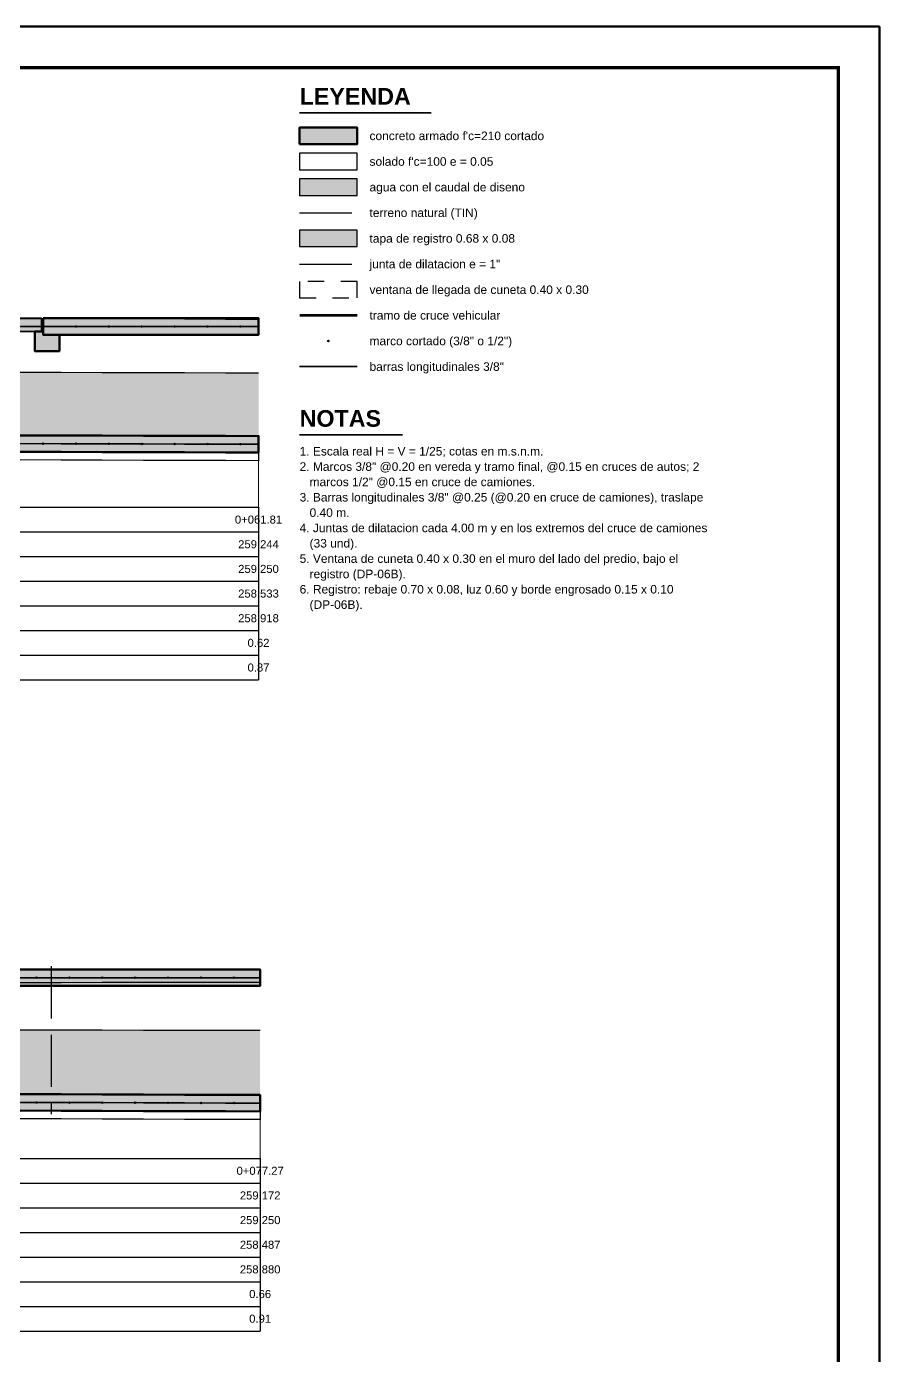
# Model space of a CAD drawing. Header units: metres. Extents: x -573 to 467, y -35 to 119.
# Drawn here: x 102.24 to 107.43, y 6.76 to 14.85 of the extents above; entities that cross this region are included whole.
import ezdxf
from ezdxf.enums import TextEntityAlignment as Align

# ---------------------------------------------------------------- set-up
doc = ezdxf.new("R2010")
doc.units = ezdxf.units.M
doc.header["$LTSCALE"] = 0.25
doc.linetypes.add('DASHED', pattern=[1.524, 1.27, -0.254])
doc.linetypes.add('HIDDEN', pattern=[0.375, 0.25, -0.125])
for name, color, linetype, lineweight in [('ACERO-LONG', 5, 'CONTINUOUS', 35), ('AGUA', 150, 'DASHED', 25), ('CONCRETO', 250, 'CONTINUOUS', 50), ('GRILLA', 9, 'CONTINUOUS', 13), ('MARCO', 7, 'CONTINUOUS', 50), ('REGISTRO', 32, 'CONTINUOUS', 35), ('TITULOS', 160, 'CONTINUOUS', 35)]:
    doc.layers.add(name, color=color, linetype=linetype, lineweight=lineweight)
for name, color, linetype in [('ACERO-PUNTOS', 5, 'CONTINUOUS'), ('CRUCE-VEHICULAR', 30, 'CONTINUOUS'), ('CUNETA-OCULTA', 3, 'HIDDEN'), ('GUITARRA', 8, 'CONTINUOUS'), ('JUNTAS', 8, 'DASHED'), ('LEYENDA', 7, 'CONTINUOUS'), ('SOLADO', 8, 'CONTINUOUS'), ('TERRENO-EXISTENTE', 8, 'DASHED'), ('TEXTOS', 7, 'CONTINUOUS'), ('TEXTOS-NOTAS', 7, 'CONTINUOUS')]:
    doc.layers.add(name, color=color, linetype=linetype)
for name, color, linetype, true_color in [('AGUA-RELLENO', 150, 'CONTINUOUS', 0xcde4f6), ('CONCRETO-ACHURADO', 8, 'CONTINUOUS', 0xe2e2e2), ('ISO-TAPA', 255, 'CONTINUOUS', 0xf8f4e6)]:
    doc.layers.add(name, color=color, linetype=linetype, true_color=true_color)
doc.styles.get("Standard").update_dxf_attribs({"font": 'arial.ttf'})
doc.styles.add('TITULOS', font='arialbd.ttf')

# ---------------------------------------------------------------- blocks, each defined once
blk = doc.blocks.new('ACERO-38')
at = {"layer": 'ACERO-PUNTOS'}
h = blk.add_hatch(color=5, dxfattribs=at)
h.dxf.hatch_style = 1
h.paths.add_polyline_path([(-0.00475, 0, 1), (0.00475, 0, 1)])
at = {"layer": 'ACERO-PUNTOS', "color": 5}
blk.add_circle((0, 0), 0.00475, dxfattribs=at)

msp = doc.modelspace()

# ---------------------------------------------------------------- hatches: boundary and pattern name
at = {"layer": 'AGUA-RELLENO', "true_color": 0xcde4f6}
h = msp.add_hatch(color=7, dxfattribs=at)
h.dxf.hatch_style = 1
h.paths.add_polyline_path([(103.9, 13.823), (104.25, 13.823), (104.25, 13.923), (103.9, 13.923)])
h = msp.add_hatch(color=7, dxfattribs=at)
h.dxf.hatch_style = 1
h.paths.add_polyline_path([(88.2, 12.8151), (88.45, 12.8149), (88.7, 12.8146), (88.95, 12.8144), (89.2, 12.8141), (89.45, 12.8139), (89.7, 12.8136), (89.95, 12.8117), (90.2, 12.8076), (90.45, 12.8036), (90.7, 12.7995), (90.95, 12.7954), (91.2, 12.7913), (91.45, 12.7906), (91.7, 12.7902), (91.95, 12.7898), (92.2, 12.7894), (92.45, 12.789), (92.7, 12.7886), (92.95, 12.7882), (93.2, 12.7878), (93.45, 12.7874), (93.7, 12.787), (93.95, 12.7866), (94.2, 12.7862), (94.45, 12.7859), (94.7, 12.7855), (94.95, 12.7851), (95.2, 12.7847), (95.45, 12.7843), (95.7, 12.7839), (95.84, 12.7837), (95.95, 12.7835), (96.2, 12.7832), (96.45, 12.7828), (96.7, 12.7824), (96.95, 12.782), (97.2, 12.7817), (97.45, 12.7813), (97.7, 12.7809), (97.95, 12.7805), (98.2, 12.7802), (98.45, 12.7798), (98.7, 12.7795), (98.95, 12.7791), (99.2, 12.7787), (99.45, 12.7784), (99.7, 12.778), (99.95, 12.7776), (100.2, 12.7773), (100.45, 12.7769), (100.7, 12.7766), (100.95, 12.7762), (101.2, 12.7759), (101.45, 12.7755), (101.7, 12.7752), (101.84, 12.775), (101.95, 12.7548), (102.2, 12.747), (102.45, 12.7463), (102.7, 12.7457), (102.95, 12.745), (103.2, 12.7444), (103.45, 12.7437), (103.65, 12.7432), (103.65, 12.3583), (103.45, 12.3589), (103.2, 12.3597), (102.95, 12.3605), (102.7, 12.3612), (102.45, 12.362), (102.2, 12.3627), (101.95, 12.3635), (101.84, 12.3638), (101.7, 12.3642), (101.45, 12.365), (101.2, 12.3657), (100.95, 12.3665), (100.7, 12.3673), (100.45, 12.368), (100.2, 12.3688), (99.95, 12.3695), (99.7, 12.3703), (99.45, 12.371), (99.2, 12.3718), (98.95, 12.3725), (98.7, 12.3733), (98.45, 12.374), (98.2, 12.3748), (97.95, 12.3756), (97.7, 12.3763), (97.45, 12.3771), (97.2, 12.3778), (96.95, 12.3786), (96.7, 12.3793), (96.45, 12.3801), (96.2, 12.3808), (95.95, 12.3816), (95.84, 12.3819), (95.7, 12.3824), (95.45, 12.3831), (95.2, 12.3839), (94.95, 12.3846), (94.7, 12.3854), (94.45, 12.3861), (94.2, 12.3869), (93.95, 12.3876), (93.7, 12.3884), (93.45, 12.3891), (93.2, 12.3899), (92.95, 12.3907), (92.7, 12.3914), (92.45, 12.3922), (92.2, 12.3929), (91.95, 12.3937), (91.7, 12.3944), (91.45, 12.3952), (91.2, 12.3959), (90.95, 12.3967), (90.7, 12.3975), (90.45, 12.3982), (90.2, 12.399), (89.95, 12.3997), (89.7, 12.4005), (89.45, 12.4012), (89.2, 12.402), (88.95, 12.4027), (88.7, 12.4035), (88.45, 12.4042), (88.2, 12.405)])
h = msp.add_hatch(color=7, dxfattribs=at)
h.dxf.hatch_style = 1
h.paths.add_polyline_path([(88.2, 8.7807), (88.45, 8.78), (88.7, 8.7794), (88.95, 8.7787), (89.2, 8.7781), (89.45, 8.7774), (89.7, 8.7767), (89.95, 8.7761), (90.2, 8.7754), (90.45, 8.7747), (90.7, 8.7741), (90.95, 8.7735), (91.2, 8.7728), (91.45, 8.7722), (91.7, 8.7716), (91.95, 8.7709), (92.2, 8.7703), (92.45, 8.7696), (92.7, 8.769), (92.95, 8.7684), (93.2, 8.7677), (93.45, 8.7671), (93.7, 8.7665), (93.95, 8.7658), (94.2, 8.7652), (94.45, 8.7646), (94.7, 8.7639), (94.95, 8.7633), (95.2, 8.7627), (95.45, 8.7621), (95.7, 8.7615), (95.95, 8.7609), (96.2, 8.7603), (96.45, 8.7597), (96.7, 8.759), (96.95, 8.7584), (97.2, 8.7578), (97.45, 8.7572), (97.7, 8.7566), (97.95, 8.756), (98.2, 8.7554), (98.45, 8.7548), (98.7, 8.7541), (98.95, 8.7535), (99.2, 8.7529), (99.45, 8.7523), (99.7, 8.7517), (99.95, 8.7511), (100.2, 8.7505), (100.45, 8.7499), (100.7, 8.7493), (100.95, 8.7487), (101.2, 8.7481), (101.45, 8.7475), (101.7, 8.7469), (101.95, 8.7463), (102.2, 8.7457), (102.45, 8.7452), (102.7, 8.7446), (102.95, 8.744), (103.2, 8.7434), (103.45, 8.7429), (103.66, 8.7424), (103.66, 8.3492), (103.45, 8.3498), (103.2, 8.3505), (102.95, 8.3513), (102.7, 8.3521), (102.45, 8.3528), (102.2, 8.3536), (101.95, 8.3543), (101.7, 8.3551), (101.45, 8.3558), (101.2, 8.3566), (100.95, 8.3573), (100.7, 8.3581), (100.45, 8.3589), (100.2, 8.3596), (99.95, 8.3604), (99.7, 8.3611), (99.45, 8.3619), (99.2, 8.3626), (98.95, 8.3634), (98.7, 8.3641), (98.45, 8.3649), (98.2, 8.3656), (97.95, 8.3664), (97.7, 8.3672), (97.45, 8.3679), (97.2, 8.3687), (96.95, 8.3694), (96.7, 8.3702), (96.45, 8.3709), (96.2, 8.3717), (95.95, 8.3724), (95.7, 8.3732), (95.45, 8.3739), (95.2, 8.3747), (94.95, 8.3755), (94.7, 8.3762), (94.45, 8.377), (94.2, 8.3777), (93.95, 8.3785), (93.7, 8.3792), (93.45, 8.38), (93.2, 8.3807), (92.95, 8.3815), (92.7, 8.3823), (92.45, 8.383), (92.2, 8.3838), (91.95, 8.3845), (91.7, 8.3853), (91.45, 8.386), (91.2, 8.3868), (90.95, 8.3875), (90.7, 8.3883), (90.45, 8.389), (90.2, 8.3898), (89.95, 8.3906), (89.7, 8.3913), (89.45, 8.3921), (89.2, 8.3928), (88.95, 8.3936), (88.7, 8.3943), (88.45, 8.3951), (88.2, 8.3958)])
at = {"layer": 'CONCRETO-ACHURADO', "true_color": 0xe2e2e2}
h = msp.add_hatch(color=7, dxfattribs=at)
h.dxf.hatch_style = 1
h.paths.add_polyline_path([(103.9, 14.135), (104.25, 14.135), (104.25, 14.235), (103.9, 14.235)])
h = msp.add_hatch(color=7, dxfattribs=at)
h.dxf.hatch_style = 1
h.paths.add_polyline_path([(102.34, 13.075), (102.45, 13.075), (102.7, 13.075), (102.95, 13.075), (103.2, 13.075), (103.45, 13.075), (103.65, 13.075), (103.65, 12.975), (103.45, 12.975), (103.2, 12.975), (102.95, 12.975), (102.7, 12.975), (102.45, 12.975), (102.34, 12.975)])
h = msp.add_hatch(color=7, dxfattribs=at)
h.dxf.hatch_style = 1
h.paths.add_polyline_path([(102.29, 12.995), (102.34, 12.995), (102.34, 12.975), (102.44, 12.975), (102.44, 12.875), (102.29, 12.875)])
h = msp.add_hatch(color=7, dxfattribs=at)
h.dxf.hatch_style = 1
h.paths.add_polyline_path([(101.84, 12.3638), (101.95, 12.3635), (102.2, 12.3627), (102.45, 12.362), (102.7, 12.3612), (102.95, 12.3605), (103.2, 12.3597), (103.45, 12.3589), (103.65, 12.3583), (103.65, 12.2583), (103.45, 12.2589), (103.2, 12.2597), (102.95, 12.2605), (102.7, 12.2612), (102.45, 12.262), (102.2, 12.2627), (101.95, 12.2635), (101.84, 12.2638)])
h = msp.add_hatch(color=7, dxfattribs=at)
h.dxf.hatch_style = 1
h.paths.add_polyline_path([(96.02, 9.1125), (96.2, 9.1125), (96.45, 9.1125), (96.7, 9.1125), (96.95, 9.1125), (97.2, 9.1125), (97.45, 9.1125), (97.7, 9.1125), (97.95, 9.1125), (98.2, 9.1125), (98.45, 9.1125), (98.7, 9.1125), (98.95, 9.1125), (99.2, 9.1125), (99.45, 9.1125), (99.7, 9.1125), (99.95, 9.1125), (100.2, 9.1125), (100.45, 9.1125), (100.7, 9.1125), (100.95, 9.1125), (101.2, 9.1125), (101.45, 9.1125), (101.7, 9.1125), (101.95, 9.1125), (102.2, 9.1125), (102.45, 9.1125), (102.7, 9.1125), (102.95, 9.1125), (103.2, 9.1125), (103.45, 9.1125), (103.66, 9.1125), (103.66, 9.0125), (103.45, 9.0125), (103.2, 9.0125), (102.95, 9.0125), (102.7, 9.0125), (102.45, 9.0125), (102.2, 9.0125), (101.95, 9.0125), (101.7, 9.0125), (101.45, 9.0125), (101.2, 9.0125), (100.95, 9.0125), (100.7, 9.0125), (100.45, 9.0125), (100.2, 9.0125), (99.95, 9.0125), (99.7, 9.0125), (99.45, 9.0125), (99.2, 9.0125), (98.95, 9.0125), (98.7, 9.0125), (98.45, 9.0125), (98.2, 9.0125), (97.95, 9.0125), (97.7, 9.0125), (97.45, 9.0125), (97.2, 9.0125), (96.95, 9.0125), (96.7, 9.0125), (96.45, 9.0125), (96.2, 9.0125), (96.02, 9.0125)])
h = msp.add_hatch(color=7, dxfattribs=at)
h.dxf.hatch_style = 1
h.paths.add_polyline_path([(88.2, 8.3958), (88.45, 8.3951), (88.7, 8.3943), (88.95, 8.3936), (89.2, 8.3928), (89.45, 8.3921), (89.7, 8.3913), (89.95, 8.3906), (90.2, 8.3898), (90.45, 8.389), (90.7, 8.3883), (90.95, 8.3875), (91.2, 8.3868), (91.45, 8.386), (91.7, 8.3853), (91.95, 8.3845), (92.2, 8.3838), (92.45, 8.383), (92.7, 8.3823), (92.95, 8.3815), (93.2, 8.3807), (93.45, 8.38), (93.7, 8.3792), (93.95, 8.3785), (94.2, 8.3777), (94.45, 8.377), (94.7, 8.3762), (94.95, 8.3755), (95.2, 8.3747), (95.45, 8.3739), (95.7, 8.3732), (95.95, 8.3724), (96.2, 8.3717), (96.45, 8.3709), (96.7, 8.3702), (96.95, 8.3694), (97.2, 8.3687), (97.45, 8.3679), (97.7, 8.3672), (97.95, 8.3664), (98.2, 8.3656), (98.45, 8.3649), (98.7, 8.3641), (98.95, 8.3634), (99.2, 8.3626), (99.45, 8.3619), (99.7, 8.3611), (99.95, 8.3604), (100.2, 8.3596), (100.45, 8.3589), (100.7, 8.3581), (100.95, 8.3573), (101.2, 8.3566), (101.45, 8.3558), (101.7, 8.3551), (101.95, 8.3543), (102.2, 8.3536), (102.45, 8.3528), (102.7, 8.3521), (102.95, 8.3513), (103.2, 8.3505), (103.45, 8.3498), (103.66, 8.3492), (103.66, 8.2492), (103.45, 8.2498), (103.2, 8.2505), (102.95, 8.2513), (102.7, 8.2521), (102.45, 8.2528), (102.2, 8.2536), (101.95, 8.2543), (101.7, 8.2551), (101.45, 8.2558), (101.2, 8.2566), (100.95, 8.2573), (100.7, 8.2581), (100.45, 8.2589), (100.2, 8.2596), (99.95, 8.2604), (99.7, 8.2611), (99.45, 8.2619), (99.2, 8.2626), (98.95, 8.2634), (98.7, 8.2641), (98.45, 8.2649), (98.2, 8.2656), (97.95, 8.2664), (97.7, 8.2672), (97.45, 8.2679), (97.2, 8.2687), (96.95, 8.2694), (96.7, 8.2702), (96.45, 8.2709), (96.2, 8.2717), (95.95, 8.2724), (95.7, 8.2732), (95.45, 8.2739), (95.2, 8.2747), (94.95, 8.2755), (94.7, 8.2762), (94.45, 8.277), (94.2, 8.2777), (93.95, 8.2785), (93.7, 8.2792), (93.45, 8.28), (93.2, 8.2807), (92.95, 8.2815), (92.7, 8.2823), (92.45, 8.283), (92.2, 8.2838), (91.95, 8.2845), (91.7, 8.2853), (91.45, 8.286), (91.2, 8.2868), (90.95, 8.2875), (90.7, 8.2883), (90.45, 8.289), (90.2, 8.2898), (89.95, 8.2906), (89.7, 8.2913), (89.45, 8.2921), (89.2, 8.2928), (88.95, 8.2936), (88.7, 8.2943), (88.45, 8.2951), (88.2, 8.2958)])
at = {"layer": 'ISO-TAPA', "true_color": 0xf8f4e6}
h = msp.add_hatch(color=7, dxfattribs=at)
h.dxf.hatch_style = 1
h.paths.add_polyline_path([(103.9, 13.511), (104.25, 13.511), (104.25, 13.611), (103.9, 13.611)])
h = msp.add_hatch(color=7, dxfattribs=at)
h.dxf.hatch_style = 1
h.paths.add_polyline_path([(101.65, 13.075), (102.33, 13.075), (102.33, 12.995), (101.65, 12.995)])

# ---------------------------------------------------------------- linework, layer by layer
at = {"layer": 'ACERO-LONG'}
msp.add_line((103.9, 12.781), (104.25, 12.781), dxfattribs=at)
for points in [[(101.84, 13.025), (101.95, 13.025), (102.2, 13.025), (102.45, 13.025), (102.7, 13.025), (102.95, 13.025), (103.2, 13.025), (103.45, 13.025), (103.65, 13.025)], [(101.84, 12.3138), (101.95, 12.3135), (102.2, 12.3127), (102.45, 12.312), (102.7, 12.3112), (102.95, 12.3105), (103.2, 12.3097), (103.45, 12.3089), (103.65, 12.3083)], [(102.2, 9.0625), (102.45, 9.0625), (102.7, 9.0625), (102.95, 9.0625), (103.2, 9.0625), (103.45, 9.0625), (103.66, 9.0625)], [(102.2, 8.3036), (102.45, 8.3028), (102.7, 8.3021), (102.95, 8.3013), (103.2, 8.3005), (103.45, 8.2998), (103.66, 8.2992)]]:
    msp.add_lwpolyline(points, dxfattribs=at)
at = {"layer": 'AGUA'}
for points in [[(102.2, 12.747), (102.45, 12.7463), (102.7, 12.7457), (102.95, 12.745), (103.2, 12.7444), (103.45, 12.7437), (103.65, 12.7432)], [(102.2, 8.7457), (102.45, 8.7452), (102.7, 8.7446), (102.95, 8.744), (103.2, 8.7434), (103.45, 8.7429), (103.66, 8.7424)]]:
    msp.add_lwpolyline(points, dxfattribs=at)
at = {"layer": 'AGUA-RELLENO'}
msp.add_lwpolyline([(103.9, 13.823), (104.25, 13.823), (104.25, 13.923), (103.9, 13.923)], close=True, dxfattribs=at)
at = {"layer": 'CONCRETO'}
for points in [[(103.9, 14.135), (104.25, 14.135), (104.25, 14.235), (103.9, 14.235)], [(102.34, 13.075), (102.45, 13.075), (102.7, 13.075), (102.95, 13.075), (103.2, 13.075), (103.45, 13.075), (103.65, 13.075), (103.65, 12.975), (103.45, 12.975), (103.2, 12.975), (102.95, 12.975), (102.7, 12.975), (102.45, 12.975), (102.34, 12.975)], [(102.29, 12.995), (102.34, 12.995), (102.34, 12.975), (102.44, 12.975), (102.44, 12.875), (102.29, 12.875)], [(101.84, 12.3638), (101.95, 12.3635), (102.2, 12.3627), (102.45, 12.362), (102.7, 12.3612), (102.95, 12.3605), (103.2, 12.3597), (103.45, 12.3589), (103.65, 12.3583), (103.65, 12.2583), (103.45, 12.2589), (103.2, 12.2597), (102.95, 12.2605), (102.7, 12.2612), (102.45, 12.262), (102.2, 12.2627), (101.95, 12.2635), (101.84, 12.2638)]]:
    msp.add_lwpolyline(points, close=True, dxfattribs=at)
for points in [[(102.2, 9.1125), (102.45, 9.1125), (102.7, 9.1125), (102.95, 9.1125), (103.2, 9.1125), (103.45, 9.1125), (103.66, 9.1125), (103.66, 9.0125), (103.45, 9.0125), (103.2, 9.0125), (102.95, 9.0125), (102.7, 9.0125), (102.45, 9.0125), (102.2, 9.0125)], [(102.2, 8.3536), (102.45, 8.3528), (102.7, 8.3521), (102.95, 8.3513), (103.2, 8.3505), (103.45, 8.3498), (103.66, 8.3492), (103.66, 8.2492), (103.45, 8.2498), (103.2, 8.2505), (102.95, 8.2513), (102.7, 8.2521), (102.45, 8.2528), (102.2, 8.2536)]]:
    msp.add_lwpolyline(points, dxfattribs=at)
at = {"layer": 'CRUCE-VEHICULAR', "const_width": 0.0175}
msp.add_lwpolyline([(103.9, 13.093), (104.25, 13.093)], dxfattribs=at)
at = {"layer": 'CUNETA-OCULTA'}
msp.add_lwpolyline([(103.9, 13.199), (104.25, 13.199), (104.25, 13.299), (103.9, 13.299)], close=True, dxfattribs=at)
at = {"layer": 'GRILLA'}
for p, q in [((103.65, 11.925), (103.65, 12.2083)), ((103.66, 7.9625), (103.66, 8.1992))]:
    msp.add_line(p, q, dxfattribs=at)
at = {"layer": 'GUITARRA'}
for p, q in [((87.1, 11.925), (103.65, 11.925)), ((103.65, 11.925), (103.65, 10.875)), ((87.1, 11.775), (103.65, 11.775)), ((87.1, 11.625), (103.65, 11.625)), ((87.1, 11.475), (103.65, 11.475)), ((87.1, 11.325), (103.65, 11.325)), ((87.1, 11.175), (103.65, 11.175)), ((87.1, 11.025), (103.65, 11.025)), ((87.1, 10.875), (103.65, 10.875)), ((87.1, 7.9625), (103.66, 7.9625)), ((103.66, 7.9625), (103.66, 6.9125)), ((87.1, 7.8125), (103.66, 7.8125)), ((87.1, 7.6625), (103.66, 7.6625)), ((87.1, 7.5125), (103.66, 7.5125)), ((87.1, 7.3625), (103.66, 7.3625)), ((87.1, 7.2125), (103.66, 7.2125)), ((87.1, 7.0625), (103.66, 7.0625)), ((87.1, 6.9125), (103.66, 6.9125))]:
    msp.add_line(p, q, dxfattribs=at)
at = {"layer": 'ISO-TAPA'}
msp.add_lwpolyline([(103.9, 13.511), (104.25, 13.511), (104.25, 13.611), (103.9, 13.611)], close=True, dxfattribs=at)
at = {"layer": 'JUNTAS'}
for p, q in [((103.9, 13.405), (104.25, 13.405)), ((102.39, 9.1325), (102.39, 8.233))]:
    msp.add_line(p, q, dxfattribs=at)
at = {"layer": 'MARCO'}
msp.add_lwpolyline([(86.4, 0), (107.425, 0), (107.425, 14.85), (86.4, 14.85)], close=True, dxfattribs=at)
at = {"layer": 'MARCO', "const_width": 0.02}
msp.add_lwpolyline([(87.025, 0.25), (107.175, 0.25), (107.175, 14.6), (87.025, 14.6)], close=True, dxfattribs=at)
at = {"layer": 'REGISTRO'}
msp.add_lwpolyline([(101.65, 13.075), (102.33, 13.075), (102.33, 12.995), (101.65, 12.995)], close=True, dxfattribs=at)
at = {"layer": 'SOLADO'}
for points in [[(103.9, 13.979), (104.25, 13.979), (104.25, 14.079), (103.9, 14.079)], [(101.84, 12.2638), (101.95, 12.2635), (102.2, 12.2627), (102.45, 12.262), (102.7, 12.2612), (102.95, 12.2605), (103.2, 12.2597), (103.45, 12.2589), (103.65, 12.2583), (103.65, 12.2083), (103.45, 12.2089), (103.2, 12.2097), (102.95, 12.2105), (102.7, 12.2112), (102.45, 12.212), (102.2, 12.2127), (101.95, 12.2135), (101.84, 12.2138)]]:
    msp.add_lwpolyline(points, close=True, dxfattribs=at)
msp.add_lwpolyline([(102.2, 8.2536), (102.45, 8.2528), (102.7, 8.2521), (102.95, 8.2513), (103.2, 8.2505), (103.45, 8.2498), (103.66, 8.2492), (103.66, 8.1992), (103.45, 8.1998), (103.2, 8.2005), (102.95, 8.2013), (102.7, 8.2021), (102.45, 8.2028), (102.2, 8.2036)], dxfattribs=at)
at = {"layer": 'TERRENO-EXISTENTE'}
msp.add_line((103.9, 13.717), (104.25, 13.717), dxfattribs=at)
for points in [[(102.2, 13.0746), (102.45, 13.0744), (102.7, 13.0741), (102.95, 13.0733), (103.2, 13.0718), (103.45, 13.0703), (103.65, 13.0691)], [(102.2, 9.0335), (102.45, 9.0341), (102.7, 9.0348), (102.95, 9.0354), (103.2, 9.036), (103.45, 9.036), (103.66, 9.0343)]]:
    msp.add_lwpolyline(points, dxfattribs=at)
at = {"layer": 'TITULOS'}
for p, q in [((103.9, 14.325), (104.7, 14.325)), ((103.9, 12.365), (104.525, 12.365))]:
    msp.add_line(p, q, dxfattribs=at)

# ---------------------------------------------------------------- block references
for p in [(102.34, 13.025), (102.54, 13.025), (102.74, 13.025), (102.94, 13.025), (103.14, 13.025), (103.34, 13.025), (103.54, 13.025), (102.34, 12.3123), (102.54, 12.3117), (102.74, 12.3111), (102.94, 12.3105), (103.14, 12.3099), (103.34, 12.3093), (103.54, 12.3087), (102.3, 9.0625), (102.5, 9.0625), (102.7, 9.0625), (102.9, 9.0625), (103.1, 9.0625), (103.3, 9.0625), (103.5, 9.0625), (102.3, 8.3033), (102.5, 8.3027), (102.7, 8.3021), (102.9, 8.3015), (103.1, 8.3008), (103.3, 8.3002), (103.5, 8.2996)]:
    msp.add_blockref('ACERO-38', p)
at = {"layer": 'ACERO-PUNTOS'}
msp.add_blockref('ACERO-38', (104.075, 12.937), dxfattribs=at)

# ---------------------------------------------------------------- texts
at = {"layer": 'LEYENDA'}
for s, p in [("concreto armado f'c=210 cortado", (104.325, 14.185)), ("solado f'c=100 e = 0.05", (104.325, 14.029)), ('agua con el caudal de diseno', (104.325, 13.873)), ('terreno natural (TIN)', (104.325, 13.717)), ('tapa de registro 0.68 x 0.08', (104.325, 13.561)), ('junta de dilatacion e = 1"', (104.325, 13.405)), ('ventana de llegada de cuneta 0.40 x 0.30', (104.325, 13.249)), ('tramo de cruce vehicular', (104.325, 13.093)), ('marco cortado (3/8" o 1/2")', (104.325, 12.937)), ('barras longitudinales 3/8"', (104.325, 12.781))]:
    msp.add_text(s, height=0.052, dxfattribs=at).set_placement(p, align=Align.MIDDLE_LEFT)
at = {"layer": 'TEXTOS'}
for s, p in [('0+061.81', (103.65, 11.85)), ('259.244', (103.65, 11.7)), ('259.250', (103.65, 11.55)), ('258.533', (103.65, 11.4)), ('258.918', (103.65, 11.25)), ('0.62', (103.65, 11.1)), ('0.87', (103.65, 10.95)), ('0+077.27', (103.66, 7.8875)), ('259.172', (103.66, 7.7375)), ('259.250', (103.66, 7.5875)), ('258.487', (103.66, 7.4375)), ('258.880', (103.66, 7.2875)), ('0.66', (103.66, 7.1375)), ('0.91', (103.66, 6.9875))]:
    msp.add_text(s, height=0.04894, dxfattribs=at).set_placement(p, align=Align.MIDDLE_CENTER)
at = {"layer": 'TEXTOS-NOTAS'}
for s, p in [('1. Escala real H = V = 1/25; cotas en m.s.n.m.', (103.9, 12.24)), ('2. Marcos 3/8" @0.20 en vereda y tramo final, @0.15 en cruces de autos; 2', (103.9, 12.1467)), ('   marcos 1/2" @0.15 en cruce de camiones.', (103.9, 12.0533)), ('3. Barras longitudinales 3/8" @0.25 (@0.20 en cruce de camiones), traslape', (103.9, 11.96)), ('   0.40 m.', (103.9, 11.8667)), ('4. Juntas de dilatacion cada 4.00 m y en los extremos del cruce de camiones', (103.9, 11.7733)), ('   (33 und).', (103.9, 11.68)), ('5. Ventana de cuneta 0.40 x 0.30 en el muro del lado del predio, bajo el', (103.9, 11.5867)), ('   registro (DP-06B).', (103.9, 11.4933)), ('6. Registro: rebaje 0.70 x 0.08, luz 0.60 y borde engrosado 0.15 x 0.10', (103.9, 11.4)), ('   (DP-06B).', (103.9, 11.3067))]:
    msp.add_text(s, height=0.052, dxfattribs=at).set_placement(p)
at = {"layer": 'TITULOS', "style": 'TITULOS'}
for s, p in [('LEYENDA', (103.9, 14.375)), ('NOTAS', (103.9, 12.415))]:
    msp.add_text(s, height=0.10125, dxfattribs=at).set_placement(p)

doc.saveas('drawing.dxf')
